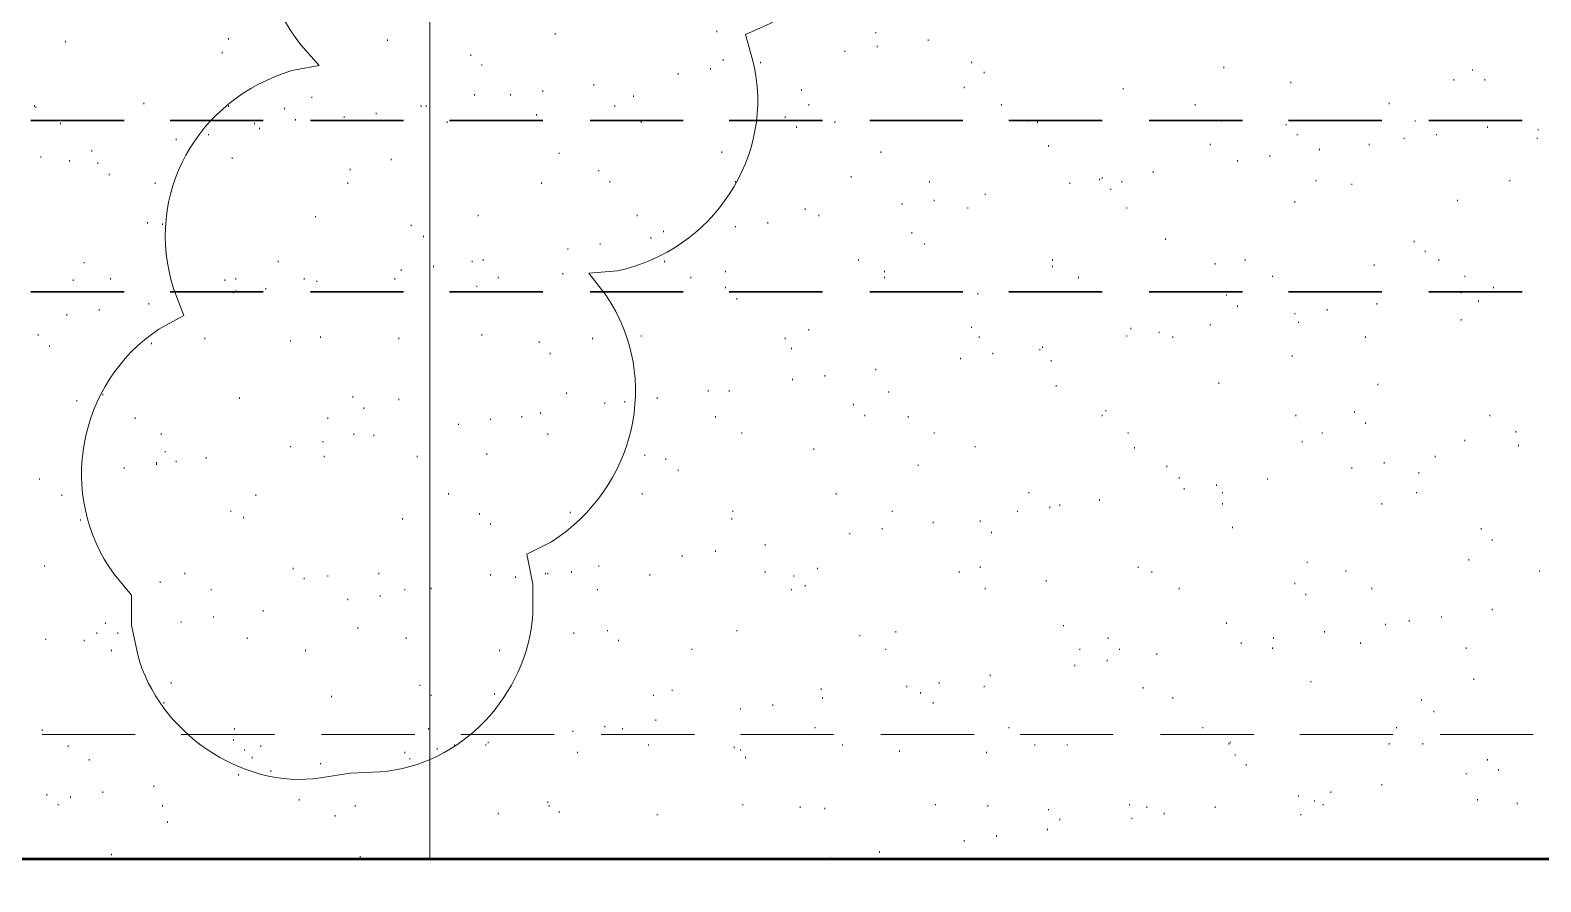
# Model space of a CAD drawing. Header units: inches. Extents: x 5 to 516, y -193 to 129.
# Drawn here: x 50.057 to 54.109, y -88.011 to -85.728 of the extents above; entities that cross this region are included whole.
import ezdxf

# ---------------------------------------------------------------- set-up
doc = ezdxf.new("R2010")
doc.units = ezdxf.units.IN
doc.header["$MEASUREMENT"] = 0
doc.layers.add('PDF4_Geometry', color=7, linetype='Continuous')

msp = doc.modelspace()

# ---------------------------------------------------------------- linework, layer by layer
at = {"layer": 'PDF4_Geometry', "lineweight": 15}
for points in [[(51.1287524, -87.9496505), (51.1287524, -79.9696499)], [(51.8987584, -85.7329827), (51.8987584, -85.7296491)], [(52.3254248, -85.7363159), (52.3254248, -85.7329827)], [(50.1520915, -85.7596491), (50.1520915, -85.7563159)], [(50.5887591, -85.7529827), (50.5887591, -85.7496491)], [(51.0154254, -85.7563159), (51.0154254, -85.7529827)], [(51.4654257, -85.7396491), (51.4654257, -85.7363159)], [(52.3287579, -85.7729823), (52.3287579, -85.7696492)], [(52.4654258, -85.7563159), (52.4654258, -85.7529827)], [(50.5720914, -85.7896492), (50.5720914, -85.786316)], [(51.2387581, -85.796316), (51.2387581, -85.7929824)], [(51.9154244, -85.8096492), (51.9154244, -85.806316)], [(52.0154255, -85.816316), (52.0154255, -85.8129824)], [(52.2420914, -85.786316), (52.2420914, -85.7829824)], [(52.5820912, -85.816316), (52.5820912, -85.8129824)], [(51.2687586, -85.8229824), (51.2687586, -85.8196492)], [(51.7954259, -85.8463161), (51.7954259, -85.8429824)], [(51.8820924, -85.8329824), (51.8820924, -85.8296493)], [(52.6154248, -85.8429824), (52.6154248, -85.8396493)], [(53.2587592, -85.8296493), (53.2587592, -85.826316)], [(53.9254259, -85.8363161), (53.9254259, -85.8329824)], [(51.4320921, -85.8929826), (51.4320921, -85.8896493)], [(51.5687583, -85.8763157), (51.5687583, -85.8729825)], [(52.1254244, -85.8896493), (52.1254244, -85.8863157)], [(52.5620919, -85.8829826), (52.5620919, -85.8796493)], [(52.9887583, -85.8863157), (52.9887583, -85.8829826)], [(53.4387586, -85.8696493), (53.4387586, -85.8663157)], [(53.8754246, -85.8629825), (53.8754246, -85.8596493)], [(53.9587579, -85.8629825), (53.9587579, -85.8596493)], [(50.0687582, -85.9329826), (50.0687582, -85.9296494)], [(50.0720914, -85.9363158), (50.0720914, -85.9329826)], [(50.3620914, -85.9263158), (50.3620914, -85.9229826)], [(50.5887591, -85.9329826), (50.5887591, -85.9296494)], [(50.8120918, -85.9096494), (50.8120918, -85.9063158)], [(51.1054251, -85.9329826), (51.1054251, -85.9296494)], [(51.1187579, -85.9329826), (51.1187579, -85.9296494)], [(51.2487577, -85.9029826), (51.2487577, -85.8996494)], [(51.3454256, -85.9029826), (51.3454256, -85.8996494)], [(51.6254244, -85.9329826), (51.6254244, -85.9296494)], [(51.6754257, -85.9063158), (51.6754257, -85.9029826)], [(52.1454252, -85.9296494), (52.1454252, -85.9263158)], [(52.6620913, -85.9296494), (52.6620913, -85.9263158)], [(53.1820922, -85.9296494), (53.1820922, -85.9263158)], [(53.7020914, -85.9263158), (53.7020914, -85.9229826)], [(50.1387587, -85.9796491), (50.1387587, -85.9763159)], [(50.658758, -85.9796491), (50.658758, -85.9763159)], [(50.7387581, -85.939649), (50.7387581, -85.9363158)], [(50.7687586, -85.9696491), (50.7687586, -85.9663159)], [(50.8987584, -85.9629827), (50.8987584, -85.9596491)], [(50.9854249, -85.9529827), (50.9854249, -85.9496491)], [(51.1754257, -85.9763159), (51.1754257, -85.9729827)], [(51.4154244, -85.9563158), (51.4154244, -85.9529827)], [(51.6954249, -85.9763159), (51.6954249, -85.9729827)], [(52.0820911, -85.9629827), (52.0820911, -85.9596491)], [(52.2154258, -85.9763159), (52.2154258, -85.9729827)], [(52.7320918, -85.9729827), (52.7320918, -85.9696491)], [(52.7587591, -85.9763159), (52.7587591, -85.9729827)], [(53.2520911, -85.9729827), (53.2520911, -85.9696491)], [(53.772092, -85.9729827), (53.772092, -85.9696491)], [(50.5354245, -86.0096491), (50.5354245, -86.006316)], [(50.6720924, -85.9929827), (50.6720924, -85.9896491)], [(52.1120916, -85.9896491), (52.1120916, -85.9863159)], [(53.4254258, -85.9829827), (53.4254258, -85.9796491)], [(53.4554246, -86.0096491), (53.4554246, -86.006316)], [(53.7420915, -86.0196492), (53.7420915, -86.016316)], [(53.828758, -86.0096491), (53.828758, -86.006316)], [(53.9654259, -85.9896491), (53.9654259, -85.9863159)], [(54.098759, -86.0196492), (54.098759, -86.016316)], [(54.1020922, -85.996316), (54.1020922, -85.9929827)], [(50.222092, -86.0529824), (50.222092, -86.0496492)], [(50.448758, -86.0229823), (50.448758, -86.0196492)], [(51.4754254, -86.0596492), (51.4754254, -86.056316)], [(51.9120912, -86.056316), (51.9120912, -86.0529824)], [(52.3387592, -86.056316), (52.3387592, -86.0529824)], [(52.7887579, -86.0396492), (52.7887579, -86.036316)], [(53.2220923, -86.036316), (53.2220923, -86.0329824)], [(53.5154256, -86.0496492), (53.5154256, -86.046316)], [(53.6487586, -86.036316), (53.6487586, -86.0329824)], [(50.0854241, -86.0696492), (50.0854241, -86.0663161)], [(50.1620911, -86.0796493), (50.1620911, -86.0763161)], [(50.238758, -86.0863161), (50.238758, -86.0829825)], [(50.5987587, -86.0729825), (50.5987587, -86.0696492)], [(51.025425, -86.0763161), (51.025425, -86.0729825)], [(53.2954261, -86.0796493), (53.2954261, -86.0763161)], [(53.3820926, -86.0663161), (53.3820926, -86.0629825)], [(50.2687585, -86.1163157), (50.2687585, -86.1129825)], [(50.3920919, -86.1396494), (50.3920919, -86.1363157)], [(50.908758, -86.1396494), (50.908758, -86.1363157)], [(50.9154244, -86.1029825), (50.9154244, -86.0996493)], [(51.4287589, -86.1396494), (51.4287589, -86.1363157)], [(51.5820911, -86.1063157), (51.5820911, -86.1029825)], [(51.6120915, -86.1363157), (51.6120915, -86.1329826)], [(51.9487581, -86.1363157), (51.9487581, -86.1329826)], [(52.2587591, -86.1229825), (52.2587591, -86.1196494)], [(52.468759, -86.1363157), (52.468759, -86.1329826)], [(52.8454257, -86.1396494), (52.8454257, -86.1363157)], [(52.9254258, -86.1296494), (52.9254258, -86.1263157)], [(52.9320922, -86.1263157), (52.9320922, -86.1229825)], [(52.9854251, -86.1363157), (52.9854251, -86.1329826)], [(53.0687584, -86.1096494), (53.0687584, -86.1063157)], [(53.505426, -86.1329826), (53.505426, -86.1296494)], [(54.0254252, -86.1329826), (54.0254252, -86.1296494)], [(52.618758, -86.1696494), (52.618758, -86.1663158)], [(52.9554246, -86.1563158), (52.9554246, -86.1529826)], [(53.6020921, -86.1429826), (53.6020921, -86.1396494)], [(52.1354257, -86.2096491), (52.1354257, -86.2063159)], [(52.3954253, -86.1963159), (52.3954253, -86.1929827)], [(52.4820918, -86.1863159), (52.4820918, -86.1829826)], [(52.5720916, -86.2063159), (52.5720916, -86.2029827)], [(52.9987579, -86.2063159), (52.9987579, -86.2029827)], [(53.4487582, -86.189649), (53.4487582, -86.1863159)], [(53.8854258, -86.1863159), (53.8854258, -86.1829826)], [(50.372091, -86.246316), (50.372091, -86.2429827)], [(50.4120911, -86.2496491), (50.4120911, -86.246316)], [(50.8220914, -86.2296491), (50.8220914, -86.2263159)], [(51.0787578, -86.2529828), (51.0787578, -86.2496491)], [(51.258759, -86.2263159), (51.258759, -86.2229827)], [(51.6854253, -86.2263159), (51.6854253, -86.2229827)], [(51.9487581, -86.256316), (51.9487581, -86.2529828)], [(52.0354246, -86.246316), (52.0354246, -86.2429827)], [(52.1720925, -86.2263159), (52.1720925, -86.2229827)], [(51.1120915, -86.2829824), (51.1120915, -86.2796492)], [(51.5854243, -86.3029824), (51.5854243, -86.2996493)], [(51.7220922, -86.286316), (51.7220922, -86.2829824)], [(51.7554258, -86.2696492), (51.7554258, -86.266316)], [(52.4220925, -86.2729824), (52.4220925, -86.2696492)], [(52.4554245, -86.3029824), (52.4554245, -86.2996493)], [(53.1020921, -86.2896492), (53.1020921, -86.286316)], [(53.7687588, -86.296316), (53.7687588, -86.2929824)], [(51.4987577, -86.3163161), (51.4987577, -86.3129825)], [(53.7987593, -86.3229825), (53.7987593, -86.3196493)], [(50.2020911, -86.3529825), (50.2020911, -86.3496493)], [(50.7220921, -86.3496493), (50.7220921, -86.3463161)], [(51.0520923, -86.3729825), (51.0520923, -86.3696494)], [(51.1387588, -86.3629825), (51.1387588, -86.3596494)], [(51.2420913, -86.3496493), (51.2420913, -86.3463161)], [(51.2720918, -86.3463161), (51.2720918, -86.3429825)], [(51.485425, -86.3829826), (51.485425, -86.3796494)], [(51.758759, -86.3496493), (51.758759, -86.3463161)], [(51.9220925, -86.3763158), (51.9220925, -86.3729825)], [(52.2787583, -86.3463161), (52.2787583, -86.3429825)], [(52.3487588, -86.3763158), (52.3487588, -86.3729825)], [(52.7987592, -86.3463161), (52.7987592, -86.3429825)], [(52.7987592, -86.3629825), (52.7987592, -86.3596494)], [(53.2354251, -86.3563157), (53.2354251, -86.3529825)], [(53.3154252, -86.3463161), (53.3154252, -86.3429825)], [(53.6620914, -86.3596494), (53.6620914, -86.3563157)], [(53.8354244, -86.3463161), (53.8354244, -86.3429825)], [(50.1720924, -86.3996494), (50.1720924, -86.3963158)], [(50.2720917, -86.3963158), (50.2720917, -86.3929826)], [(50.5787578, -86.3996494), (50.5787578, -86.3963158)], [(50.6087583, -86.3963158), (50.6087583, -86.3929826)], [(50.6887584, -86.4229827), (50.6887584, -86.4196494)], [(50.792091, -86.3963158), (50.792091, -86.3929826)], [(50.8254246, -86.4029826), (50.8254246, -86.3996494)], [(51.0354245, -86.3963158), (51.0354245, -86.3929826)], [(51.2554258, -86.4163158), (51.2554258, -86.4129827)], [(51.3120918, -86.3929826), (51.3120918, -86.3896494)], [(51.8287579, -86.3929826), (51.8287579, -86.3896494)], [(51.9220925, -86.4196494), (51.9220925, -86.4163158)], [(52.3487588, -86.3929826), (52.3487588, -86.3896494)], [(52.868758, -86.3929826), (52.868758, -86.3896494)], [(53.388759, -86.3896494), (53.388759, -86.3863158)], [(53.905425, -86.3896494), (53.905425, -86.3863158)], [(53.9820919, -86.4196494), (53.9820919, -86.4163158)], [(50.3754243, -86.4629827), (50.3754243, -86.4596491)], [(50.6020919, -86.4329827), (50.6020919, -86.4296495)], [(50.6087583, -86.4296495), (50.6087583, -86.4263158)], [(51.9520913, -86.4496491), (51.9520913, -86.4463159)], [(52.5987588, -86.4363159), (52.5987588, -86.4329827)], [(53.2654256, -86.439649), (53.2654256, -86.4363159)], [(53.6687578, -86.4629827), (53.6687578, -86.4596491)], [(53.8954254, -86.4329827), (53.8954254, -86.4296495)], [(53.9420919, -86.4563159), (53.9420919, -86.4529827)], [(50.1554247, -86.4929828), (50.1554247, -86.4896492)], [(50.2420913, -86.4796492), (50.2420913, -86.4763159)], [(53.2954261, -86.4696491), (53.2954261, -86.4663159)], [(53.4487582, -86.4896492), (53.4487582, -86.4863159)], [(53.5354247, -86.4796492), (53.5354247, -86.4763159)], [(53.8954254, -86.506316), (53.8954254, -86.5029828)], [(50.0787577, -86.5463161), (50.0787577, -86.5429824)], [(51.2687586, -86.5463161), (51.2687586, -86.5429824)], [(52.1454252, -86.5329824), (52.1454252, -86.5296492)], [(52.5820912, -86.5263161), (52.5820912, -86.5229824)], [(53.0087591, -86.5296492), (53.0087591, -86.5263161)], [(53.0854244, -86.5396492), (53.0854244, -86.5363161)], [(53.2220923, -86.5196492), (53.2220923, -86.516316)], [(53.4587579, -86.5129828), (53.4587579, -86.5096492)], [(50.1087582, -86.5763161), (50.1087582, -86.5729825)], [(50.3820923, -86.5696493), (50.3820923, -86.5663161)], [(50.5254249, -86.5563161), (50.5254249, -86.5529824)], [(50.7554257, -86.5629825), (50.7554257, -86.5596493)], [(50.8354242, -86.5529824), (50.8354242, -86.5496493)], [(51.0454259, -86.5563161), (51.0454259, -86.5529824)], [(51.4220925, -86.5663161), (51.4220925, -86.5629825)], [(51.5654251, -86.5563161), (51.5654251, -86.5529824)], [(51.6954249, -86.5496493), (51.6954249, -86.5463161)], [(52.0820911, -86.5563161), (52.0820911, -86.5529824)], [(52.0987588, -86.5829825), (52.0987588, -86.5796493)], [(52.6020921, -86.5529824), (52.6020921, -86.5496493)], [(52.7654255, -86.5863161), (52.7654255, -86.5829825)], [(52.7720919, -86.5796493), (52.7720919, -86.5763161)], [(52.9987579, -86.5496493), (52.9987579, -86.5463161)], [(53.1220913, -86.5529824), (53.1220913, -86.5496493)], [(53.638759, -86.5529824), (53.638759, -86.5496493)], [(51.4520912, -86.5963162), (51.4520912, -86.5929825)], [(52.5520924, -86.6096494), (52.5520924, -86.6063157)], [(52.6387589, -86.5963162), (52.6387589, -86.5929825)], [(52.795426, -86.6163158), (52.795426, -86.6129826)], [(53.4420918, -86.6029826), (53.4420918, -86.5996493)], [(52.102092, -86.6663158), (52.102092, -86.6629827)], [(52.1887585, -86.6563158), (52.1887585, -86.6529826)], [(52.3254248, -86.6396494), (52.3254248, -86.6363158)], [(50.2520908, -86.7063159), (50.2520908, -86.7029827)], [(51.4954245, -86.7029827), (51.4954245, -86.6996491)], [(51.8754244, -86.6963159), (51.8754244, -86.6929827)], [(51.9320921, -86.6963159), (51.9320921, -86.6929827)], [(52.3587584, -86.6996491), (52.3587584, -86.6963159)], [(52.8087588, -86.6829827), (52.8087588, -86.6796495)], [(53.2454247, -86.6763158), (53.2454247, -86.6729827)], [(53.6720926, -86.6796495), (53.6720926, -86.6763158)], [(50.182092, -86.7229827), (50.182092, -86.7196491)], [(50.6187578, -86.716316), (50.6187578, -86.7129827)], [(50.9220924, -86.7129827), (50.9220924, -86.7096491)], [(50.9520912, -86.7429828), (50.9520912, -86.7396492)], [(51.0454259, -86.7196491), (51.0454259, -86.716316)], [(51.5987588, -86.7296492), (51.5987588, -86.726316)], [(51.6520917, -86.726316), (51.6520917, -86.7229827)], [(51.7387582, -86.716316), (51.7387582, -86.7129827)], [(52.2654255, -86.7329828), (52.2654255, -86.7296492)], [(50.338759, -86.7696492), (50.338759, -86.766316)], [(50.8554251, -86.7696492), (50.8554251, -86.766316)], [(51.2054244, -86.7863161), (51.2054244, -86.7829825)], [(51.292091, -86.7729824), (51.292091, -86.7696492)], [(51.3754244, -86.766316), (51.3754244, -86.7629828)], [(51.4254257, -86.756316), (51.4254257, -86.7529828)], [(51.8954252, -86.766316), (51.8954252, -86.7629828)], [(52.295426, -86.7629828), (52.295426, -86.7596492)], [(52.4120913, -86.766316), (52.4120913, -86.7629828)], [(52.9320922, -86.7629828), (52.9320922, -86.7596492)], [(52.9420918, -86.7496492), (52.9420918, -86.746316)], [(53.4520914, -86.7629828), (53.4520914, -86.7596492)], [(53.6087585, -86.7529828), (53.6087585, -86.7496492)], [(53.638759, -86.7829825), (53.638759, -86.7796492)], [(53.9720923, -86.7629828), (53.9720923, -86.7596492)], [(50.4087579, -86.8129825), (50.4087579, -86.8096493)], [(50.9254256, -86.8129825), (50.9254256, -86.8096493)], [(50.9787585, -86.8163161), (50.9787585, -86.8129825)], [(51.4454249, -86.8129825), (51.4454249, -86.8096493)], [(51.9654258, -86.8096493), (51.9654258, -86.8063161)], [(52.4820918, -86.8096493), (52.4820918, -86.8063161)], [(53.002091, -86.8096493), (53.002091, -86.8063161)], [(53.522092, -86.8096493), (53.522092, -86.8063161)], [(53.905425, -86.8296494), (53.905425, -86.8263161)], [(54.0420912, -86.8063161), (54.0420912, -86.8029825)], [(50.4187575, -86.8596494), (50.4187575, -86.8563157)], [(50.7554257, -86.8463162), (50.7554257, -86.8429825)], [(50.8420923, -86.8329825), (50.8420923, -86.8296494)], [(51.2820914, -86.8663158), (51.2820914, -86.8629826)], [(51.7054245, -86.8696494), (51.7054245, -86.8663158)], [(52.1587581, -86.8529826), (52.1587581, -86.8496494)], [(52.5920924, -86.8463162), (52.5920924, -86.8429825)], [(53.0187588, -86.8496494), (53.0187588, -86.8463162)], [(53.4687591, -86.8329825), (53.4687591, -86.8296494)], [(54.0487593, -86.8429825), (54.0487593, -86.8396494)], [(50.3087586, -86.9029826), (50.3087586, -86.8996495)], [(50.3954251, -86.8929826), (50.3954251, -86.8896494), (50.3954251, -86.8863158)], [(50.448758, -86.8863158), (50.448758, -86.8829826)], [(50.5287581, -86.8763158), (50.5287581, -86.8729826)], [(50.8454255, -86.8729826), (50.8454255, -86.8696494)], [(51.0954256, -86.8729826), (51.0954256, -86.8696494)], [(51.7620923, -86.8796494), (51.7620923, -86.8763158)], [(51.7954259, -86.9096495), (51.7954259, -86.9063159)], [(52.4387585, -86.8963159), (52.4387585, -86.8929826)], [(53.1054253, -86.8996495), (53.1054253, -86.8963159)], [(53.6020921, -86.9029826), (53.6020921, -86.8996495)], [(53.6887586, -86.8896494), (53.6887586, -86.8863158)], [(53.8254249, -86.8729826), (53.8254249, -86.8696494)], [(50.082091, -86.9329827), (50.082091, -86.9296495)], [(53.1387589, -86.9296495), (53.1387589, -86.9263159)], [(53.2387583, -86.9496491), (53.2387583, -86.9463159)], [(53.3754245, -86.9329827), (53.3754245, -86.9296495)], [(53.7820916, -86.9163159), (53.7820916, -86.9129827)], [(50.1420919, -86.976316), (50.1420919, -86.9729828)], [(50.6620911, -86.976316), (50.6620911, -86.9729828)], [(51.1787589, -86.9729828), (51.1787589, -86.9696491)], [(51.6987581, -86.9729828), (51.6987581, -86.9696491)], [(52.218759, -86.9729828), (52.218759, -86.9696491)], [(52.7354251, -86.9696491), (52.7354251, -86.966316)], [(52.9254258, -86.9896492), (52.9254258, -86.986316)], [(53.1520918, -86.9596491), (53.1520918, -86.9563159)], [(53.2554259, -86.9696491), (53.2554259, -86.966316)], [(53.7754252, -86.9696491), (53.7754252, -86.966316)], [(50.5954255, -87.0196493), (50.5954255, -87.016316)], [(51.2620922, -87.0263161), (51.2620922, -87.0229824)], [(51.5054258, -87.0229824), (51.5054258, -87.0196493)], [(51.9420917, -87.0196493), (51.9420917, -87.016316)], [(52.368758, -87.0196493), (52.368758, -87.016316)], [(52.7054246, -87.0196493), (52.7054246, -87.016316)], [(52.7920911, -87.0096492), (52.7920911, -87.006316)], [(52.8187584, -87.0029828), (52.8187584, -86.9996492)], [(53.2554259, -86.9996492), (53.2554259, -86.996316)], [(53.6820923, -86.9996492), (53.6820923, -86.996316)], [(50.1920916, -87.0429825), (50.1920916, -87.0396493)], [(50.6287592, -87.0363161), (50.6287592, -87.0329825)], [(51.0554254, -87.0396493), (51.0554254, -87.0363161)], [(51.292091, -87.0529825), (51.292091, -87.0496493)], [(51.9387585, -87.0396493), (51.9387585, -87.0363161)], [(52.3420924, -87.0663161), (52.3420924, -87.0629825)], [(52.4787586, -87.0496493), (52.4787586, -87.0463161)], [(52.6054252, -87.0463161), (52.6054252, -87.0429825)], [(53.2820916, -87.0629825), (53.2820916, -87.0596493)], [(53.9487583, -87.0663161), (53.9487583, -87.0629825)], [(52.0287582, -87.1096494), (52.0287582, -87.1063158)], [(52.2554259, -87.0796494), (52.2554259, -87.0763161)], [(52.6354257, -87.0763161), (52.6354257, -87.0729825)], [(53.9787587, -87.0963162), (53.9787587, -87.0929825)], [(51.8054255, -87.1396494), (51.8054255, -87.1363158)], [(51.8954252, -87.1263158), (51.8954252, -87.1229826)], [(53.9154246, -87.1496495), (53.9154246, -87.1463159)], [(50.0954255, -87.1663159), (50.0954255, -87.1629827)], [(50.4720921, -87.1863159), (50.4720921, -87.1829827)], [(50.7620922, -87.1729823), (50.7620922, -87.1696495)], [(50.8554251, -87.1929823), (50.8554251, -87.1896491)], [(50.9920913, -87.1863159), (50.9920913, -87.1829827)], [(51.292091, -87.1896491), (51.292091, -87.1863159)], [(51.4387585, -87.1863159), (51.4387585, -87.1829827)], [(51.4454249, -87.1863159), (51.4454249, -87.1829827)], [(51.508759, -87.1829827), (51.508759, -87.1796495)], [(51.5820911, -87.1663159), (51.5820911, -87.1629827)], [(51.718759, -87.1896491), (51.718759, -87.1863159)], [(52.0287582, -87.1829827), (52.0287582, -87.1796495)], [(52.1054252, -87.1929823), (52.1054252, -87.1896491)], [(52.1687576, -87.1729823), (52.1687576, -87.1696495)], [(52.5487592, -87.1829827), (52.5487592, -87.1796495)], [(52.6054252, -87.1696495), (52.6054252, -87.1663159)], [(53.0287583, -87.1696495), (53.0287583, -87.1663159)], [(53.0654252, -87.1829827), (53.0654252, -87.1796495)], [(53.4820919, -87.1563159), (53.4820919, -87.1529827)], [(53.5854244, -87.1796495), (53.5854244, -87.1763163)], [(54.1054253, -87.1796495), (54.1054253, -87.1763163)], [(50.4054247, -87.2096492), (50.4054247, -87.2063159)], [(50.542091, -87.2296492), (50.542091, -87.226316)], [(50.792091, -87.1996495), (50.792091, -87.1963164)], [(51.0620918, -87.2296492), (51.0620918, -87.226316)], [(51.1320924, -87.226316), (51.1320924, -87.2229828)], [(51.3587583, -87.1963164), (51.3587583, -87.1929823)], [(51.5787579, -87.2296492), (51.5787579, -87.226316)], [(52.0987588, -87.2296492), (52.0987588, -87.226316)], [(52.1354257, -87.2196496), (52.1354257, -87.2163164)], [(52.618758, -87.226316), (52.618758, -87.2229828)], [(52.7820915, -87.2063159), (52.7820915, -87.2029828)], [(53.1387589, -87.226316), (53.1387589, -87.2229828)], [(53.4487582, -87.2129824), (53.4487582, -87.2096492)], [(53.655425, -87.226316), (53.655425, -87.2229828)], [(50.908758, -87.2563156), (50.908758, -87.2529824)], [(50.9954245, -87.2463161), (50.9954245, -87.2429828)], [(53.4787587, -87.2429828), (53.4787587, -87.2396496)], [(50.4620925, -87.3163157), (50.4620925, -87.3129826)], [(50.548759, -87.3029829), (50.548759, -87.2996497)], [(50.682092, -87.2863161), (50.682092, -87.2829829)], [(53.755426, -87.3129826), (53.755426, -87.3096493)], [(53.8420925, -87.3029829), (53.8420925, -87.2996497)], [(53.9787587, -87.2829829), (53.9787587, -87.2796497)], [(50.2354249, -87.3463162), (50.2354249, -87.342983)], [(50.2587589, -87.3196489), (50.2587589, -87.3163157)], [(50.2920909, -87.3463162), (50.2920909, -87.342983)], [(50.9354253, -87.3329826), (50.9354253, -87.3296494)], [(51.5154254, -87.3463162), (51.5154254, -87.342983)], [(51.6054251, -87.3396489), (51.6054251, -87.3363158)], [(51.9520913, -87.3396489), (51.9520913, -87.3363158)], [(52.2820915, -87.3529826), (52.2820915, -87.3496494)], [(52.3787593, -87.342983), (52.3787593, -87.3396489)], [(52.828758, -87.3263162), (52.828758, -87.3229829)], [(53.2654256, -87.3196489), (53.2654256, -87.3163157)], [(53.5287584, -87.342983), (53.5287584, -87.3396489)], [(53.6920919, -87.3229829), (53.6920919, -87.3196489)], [(50.0987586, -87.3629831), (50.0987586, -87.359649)], [(50.2020911, -87.3663162), (50.2020911, -87.3629831)], [(50.2754249, -87.3929827), (50.2754249, -87.3896495)], [(50.6387587, -87.359649), (50.6387587, -87.3563158)], [(50.7954259, -87.3929827), (50.7954259, -87.3896495)], [(51.065425, -87.359649), (51.065425, -87.3563158)], [(51.3154251, -87.3929827), (51.3154251, -87.3896495)], [(51.6354256, -87.3663162), (51.6354256, -87.3629831)], [(51.8320911, -87.3896495), (51.8320911, -87.3863163)], [(52.352092, -87.3896495), (52.352092, -87.3863163)], [(52.8720912, -87.3896495), (52.8720912, -87.3863163)], [(52.9487582, -87.359649), (52.9487582, -87.3563158)], [(52.9787586, -87.3896495), (52.9787586, -87.3863163)], [(53.3054256, -87.3729826), (53.3054256, -87.3696495)], [(53.388759, -87.3863163), (53.388759, -87.3829831)], [(53.3920922, -87.359649), (53.3920922, -87.3563158)], [(53.6254245, -87.3729826), (53.6254245, -87.3696495)], [(53.9087582, -87.3863163), (53.9087582, -87.3829831)], [(52.8587585, -87.4329827), (52.8587585, -87.4296496)], [(52.945425, -87.4196491), (52.945425, -87.4163159)], [(53.078758, -87.4029823), (53.078758, -87.3996491)], [(52.6320925, -87.4596492), (52.6320925, -87.456316)], [(53.4920915, -87.476316), (53.4920915, -87.4729828)], [(53.9287591, -87.4696496), (53.9287591, -87.4663164)], [(50.4354252, -87.4796492), (50.4354252, -87.476316)], [(50.8654247, -87.5163161), (50.8654247, -87.5129829)], [(51.1020919, -87.4863156), (51.1020919, -87.4829824)], [(51.1320924, -87.5129829), (51.1320924, -87.5096497)], [(51.3020923, -87.5096497), (51.3020923, -87.5063156)], [(51.7287585, -87.5129829), (51.7287585, -87.5096497)], [(51.7787582, -87.4996492), (51.7787582, -87.4963161)], [(52.178759, -87.4963161), (52.178759, -87.4929828)], [(52.4087581, -87.4896496), (52.4087581, -87.4863156)], [(52.4454249, -87.5063156), (52.4454249, -87.5029825)], [(52.4954246, -87.4796492), (52.4954246, -87.476316)], [(52.6154248, -87.4896496), (52.6154248, -87.4863156)], [(53.0420912, -87.4929828), (53.0420912, -87.4896496)], [(50.4154243, -87.5329829), (50.4154243, -87.5296497)], [(51.9620926, -87.5496497), (51.9620926, -87.5463157)], [(52.0487591, -87.5396493), (52.0487591, -87.5363161)], [(52.1820921, -87.5196493), (52.1820921, -87.5163161)], [(52.4787586, -87.5329829), (52.4787586, -87.5296497)], [(53.1220913, -87.5196493), (53.1220913, -87.5163161)], [(53.788758, -87.5263157), (53.788758, -87.5229825)], [(53.8220917, -87.5563161), (53.8220917, -87.552983)], [(51.5987588, -87.5963162), (51.5987588, -87.592983)], [(51.735425, -87.5796494), (51.735425, -87.5763162)], [(52.1620912, -87.5996494), (52.1620912, -87.5963162)], [(52.6820922, -87.5996494), (52.6820922, -87.5963162)], [(53.2020914, -87.5996494), (53.2020914, -87.5963162)], [(53.7220923, -87.5996494), (53.7220923, -87.5963162)], [(50.338754, -87.6163171), (50.088754, -87.6163171)], [(50.088759, -87.6063158), (50.088759, -87.6029826)], [(50.7120857, -87.6163171), (50.4620857, -87.6163171)], [(50.6020919, -87.6329831), (50.6020919, -87.6296491)], [(50.6054251, -87.6029826), (50.6054251, -87.5996494)], [(51.088754, -87.6163171), (50.838754, -87.6163171)], [(51.1254243, -87.6029826), (51.1254243, -87.5996494)], [(51.4620858, -87.6163171), (51.2120858, -87.6163171)], [(51.2854246, -87.6396495), (51.2854246, -87.6363163)], [(51.5120923, -87.609649), (51.5120923, -87.6063158)], [(51.8387541, -87.6163171), (51.5887541, -87.6163171)], [(51.6454252, -87.6029826), (51.6454252, -87.5996494)], [(52.2120858, -87.6163171), (51.9620858, -87.6163171)], [(52.5887542, -87.6163171), (52.3387541, -87.6163171)], [(52.9620859, -87.6163171), (52.7120859, -87.6163171)], [(53.3387542, -87.6163171), (53.0887542, -87.6163171)], [(53.2754252, -87.6396495), (53.2754252, -87.6363163)], [(53.712086, -87.6163171), (53.4620859, -87.6163171)], [(54.0887543, -87.6163171), (53.8387543, -87.6163171)], [(50.1587579, -87.6496491), (50.1587579, -87.6463159)], [(50.6320923, -87.6596495), (50.6320923, -87.6563163)], [(50.6520916, -87.6796496), (50.6520916, -87.6763164)], [(50.6754256, -87.6496491), (50.6754256, -87.6463159)], [(51.0620918, -87.6663159), (51.0620918, -87.6629828)], [(51.1487584, -87.6563163), (51.1487584, -87.6529823)], [(51.1954248, -87.6463159), (51.1954248, -87.6429827)], [(51.2787582, -87.6463159), (51.2787582, -87.6429827)], [(51.525425, -87.6663159), (51.525425, -87.6629828)], [(51.7154258, -87.6463159), (51.7154258, -87.6429827)], [(51.9454249, -87.6529823), (51.9454249, -87.6496491)], [(51.9620926, -87.6596495), (51.9620926, -87.6563163)], [(51.9754254, -87.6796496), (51.9754254, -87.6763164)], [(52.235425, -87.6463159), (52.235425, -87.6429827)], [(52.3887589, -87.6629828), (52.3887589, -87.6596495)], [(52.6220912, -87.6663159), (52.6220912, -87.6629828)], [(52.752091, -87.6463159), (52.752091, -87.6429827)], [(52.8387592, -87.6463159), (52.8387592, -87.6429827)], [(53.2720919, -87.6429827), (53.2720919, -87.6396495)], [(53.2887579, -87.6729823), (53.2887579, -87.6696491)], [(53.7020914, -87.6429827), (53.7020914, -87.6396495)], [(53.7920912, -87.6429827), (53.7920912, -87.6396495)], [(50.2154256, -87.686316), (50.2154256, -87.6829828)], [(50.7020912, -87.7163164), (50.7020912, -87.7129824)], [(50.8354242, -87.6963164), (50.8354242, -87.6929824)], [(51.0754247, -87.6829828), (51.0754247, -87.6796496)], [(53.3187585, -87.6996496), (53.3187585, -87.6963164)], [(53.9654259, -87.686316), (53.9654259, -87.6829828)], [(53.9954247, -87.7129824), (53.9954247, -87.7096492)], [(50.3887587, -87.7563156), (50.3887587, -87.7529825)], [(50.6154247, -87.726316), (50.6154247, -87.7229828)], [(53.6820923, -87.7529825), (53.6820923, -87.7496493)], [(53.9087582, -87.7229828), (53.9087582, -87.7196496)], [(50.1020919, -87.7796498), (50.1020919, -87.7763157)], [(50.1654243, -87.7863162), (50.1654243, -87.7829829)], [(50.2520908, -87.7729825), (50.2520908, -87.7696493)], [(50.7787581, -87.7929825), (50.7787581, -87.7896493)], [(51.4454249, -87.7996498), (51.4454249, -87.7963158)], [(53.4587579, -87.7829829), (53.4587579, -87.7796498)], [(53.5020911, -87.7963158), (53.5020911, -87.7929825)], [(53.5454261, -87.7729825), (53.5454261, -87.7696493)], [(53.9387587, -87.7929825), (53.9387587, -87.7896493)], [(50.1320923, -87.8063162), (50.1320923, -87.802983)], [(50.4120911, -87.8096494), (50.4120911, -87.8063162)], [(50.8754243, -87.8363158), (50.8754243, -87.8329826)], [(50.9287589, -87.8096494), (50.9287589, -87.8063162)], [(51.3120918, -87.8296494), (51.3120918, -87.8263162)], [(51.4487581, -87.8096494), (51.4487581, -87.8063162)], [(51.4754254, -87.8263162), (51.4754254, -87.822983)], [(51.7387582, -87.8329826), (51.7387582, -87.8296494)], [(51.968759, -87.8063162), (51.968759, -87.802983)], [(52.1220912, -87.8129826), (52.1220912, -87.8096494)], [(52.1887585, -87.8163158), (52.1887585, -87.8129826)], [(52.4854251, -87.8063162), (52.4854251, -87.802983)], [(52.6254245, -87.8096494), (52.6254245, -87.8063162)], [(52.7887579, -87.819649), (52.7887579, -87.8163158)], [(53.0054259, -87.8063162), (53.0054259, -87.802983)], [(53.0120924, -87.842983), (53.0120924, -87.839649)], [(53.0520924, -87.8129826), (53.0520924, -87.8096494)], [(53.0987589, -87.8296494), (53.0987589, -87.8263162)], [(53.2354251, -87.8129826), (53.2354251, -87.8096494)], [(53.4654259, -87.8329826), (53.4654259, -87.8296494)], [(53.5254252, -87.8063162), (53.5254252, -87.802983)], [(54.0454261, -87.802983), (54.0454261, -87.7996498)], [(50.4254256, -87.8529827), (50.4254256, -87.8496494)], [(52.7854247, -87.8729827), (52.7854247, -87.8696495)], [(52.8187584, -87.8463163), (52.8187584, -87.842983)], [(52.5620919, -87.9029823), (52.5620919, -87.8996491)], [(52.6487585, -87.8896495), (52.6487585, -87.8863163)], [(50.2754249, -87.9396492), (50.2754249, -87.936316)], [(50.9420916, -87.9463164), (50.9420916, -87.9429824)], [(52.2020913, -87.9496496), (52.2020913, -87.9463164)], [(52.3354243, -87.9329828), (52.3354243, -87.9296496)]]:
    msp.add_lwpolyline(points, dxfattribs=at)
at = {"layer": 'PDF4_Geometry', "color": 253, "lineweight": 15, "true_color": 0x9a9a9a}
msp.add_lwpolyline([(51.9954169, -85.8096501), (51.9754169, -85.7396495), (52.0420837, -85.7096499, 0.426463667), (52.2387503, -85.0763168), (52.1987503, -85.0129836), (52.2687504, -84.9863163)], format="xyb", dxfattribs=at)
for points in [[(50.7820837, -85.7663168), (50.8320834, -85.8229828), (50.7587501, -85.8363165)], [(51.6020837, -86.4396499), (51.555417, -86.3796498), (51.6320835, -86.3729834)], [(50.4420835, -86.4229831), (50.4687504, -86.4929836), (50.4020835, -86.5296497)], [(51.4054169, -87.2929833), (51.4054169, -87.2129832), (51.3887503, -87.1329831), (51.4554168, -87.0996502)], [(50.2820837, -87.1863168), (50.3287501, -87.2429837), (50.3287501, -87.322983), (50.345417, -87.4029831)], [(50.835417, -87.7329833), (50.9154167, -87.7196497), (50.9954168, -87.7163164)]]:
    msp.add_lwpolyline(points, dxfattribs=at)
at = {"layer": 'PDF4_Geometry', "lineweight": 35}
for points in [[(50.0587518, -85.9696495), (50.3087518, -85.9696495)], [(50.4320835, -85.9696495), (50.6820835, -85.9696495)], [(50.8087519, -85.9696495), (51.0587519, -85.9696495)], [(51.1820836, -85.9696495), (51.4320836, -85.9696495)], [(51.5587519, -85.9696495), (51.8087519, -85.9696495)], [(51.9320836, -85.9696495), (52.1820837, -85.9696495)], [(52.308752, -85.9696495), (52.558752, -85.9696495)], [(52.6820837, -85.9696495), (52.9320837, -85.9696495)], [(53.058752, -85.9696495), (53.3087521, -85.9696495)], [(53.4320838, -85.9696495), (53.6820838, -85.9696495)], [(53.8087521, -85.9696495), (54.0587521, -85.9696495)], [(50.3087518, -86.4296512), (50.0587518, -86.4296512)], [(50.6820835, -86.4296512), (50.4320835, -86.4296512)], [(51.0587519, -86.4296512), (50.8087519, -86.4296512)], [(51.4320836, -86.4296512), (51.1820836, -86.4296512)], [(51.8087519, -86.4296512), (51.5587519, -86.4296512)], [(52.1820837, -86.4296512), (51.9320836, -86.4296512)], [(52.558752, -86.4296512), (52.308752, -86.4296512)], [(52.9320837, -86.4296512), (52.6820837, -86.4296512)], [(53.3087521, -86.4296512), (53.058752, -86.4296512)], [(53.6820838, -86.4296512), (53.4320838, -86.4296512)], [(54.0587521, -86.4296512), (53.8087521, -86.4296512)]]:
    msp.add_lwpolyline(points, dxfattribs=at)
at = {"layer": 'PDF4_Geometry', "lineweight": 50}
msp.add_lwpolyline([(76.215421, -87.9496505), (76.215421, -88.9496506), (24.1287503, -88.9496506), (24.1287503, -88.1163172), (23.9620836, -88.1163172), (23.9620836, -87.9496505)], close=True, dxfattribs=at)
at = {"layer": 'PDF4_Geometry', "color": 253, "lineweight": 15, "true_color": 0x9a9a9a}
for points in [[(50.8787503, -85.1096497), (50.6697502, -85.258205), (50.6206389, -85.5620389), (50.7820837, -85.7663168)], [(51.6320835, -86.3729834), (51.8858059, -86.3202058), (52.058917, -86.0640946), (51.9954169, -85.8096501)], [(50.7587501, -85.8363165), (50.5054724, -85.9127613), (50.3605279, -86.1679273), (50.4420835, -86.4229831)], [(51.4554168, -87.0996502), (51.6785281, -86.9548723), (51.7522503, -86.664317), (51.6020837, -86.4396499)], [(50.4020835, -86.5296497), (50.18475, -86.6738724), (50.1273057, -86.9760388), (50.2820837, -87.1863168)], [(50.9954168, -87.7163164), (51.2149171, -87.7010941), (51.3900835, -87.5088724), (51.4054169, -87.2929833)], [(50.345417, -87.4029831), (50.4009725, -87.6085945), (50.6226947, -87.7635941), (50.835417, -87.7329833)]]:
    msp.add_open_spline(points, degree=3, dxfattribs=at)

doc.saveas('drawing.dxf')
